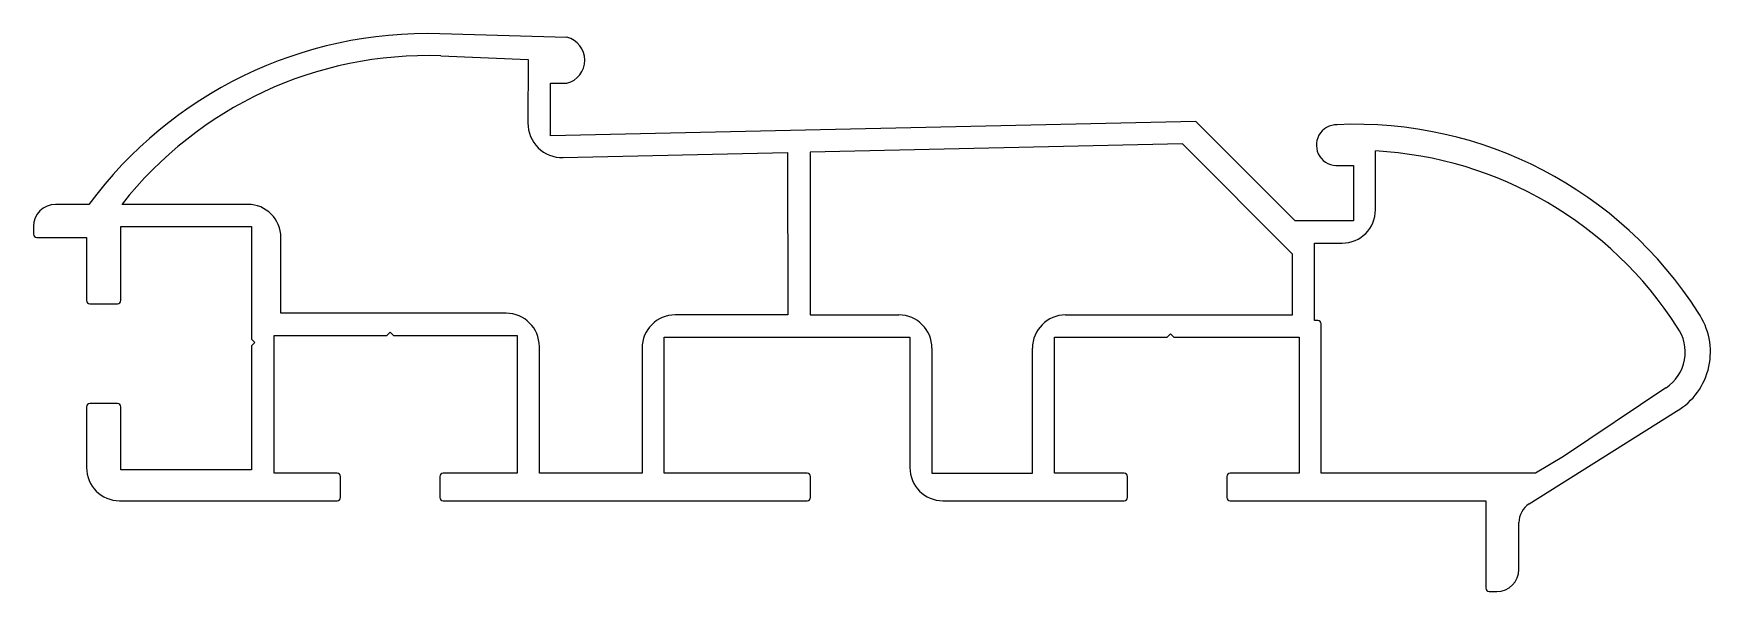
# Model space of a CAD drawing. Extents: x 537 to 689, y 623 to 673.
import ezdxf

# ---------------------------------------------------------------- set-up
doc = ezdxf.new("R2010")
doc.units = 0
doc.layers.get('0').update_dxf_attribs({"linetype": 'CONTINUOUS'})

msp = doc.modelspace()

# ---------------------------------------------------------------- linework, layer by layer
at = {"color": 0}
for p, q in [((585.28, 672.77), (573.78, 673.1)), ((573.85, 671.1), (581.78, 670.77)), ((581.78, 670.77), (581.75, 665.03)), ((583.8, 663.87), (583.78, 668.62)), ((583.78, 668.62), (585.28, 668.62)), ((642.23, 665.17), (583.8, 663.87)), ((651.23, 656.17), (642.23, 665.17)), ((584.92, 661.9), (605.26, 662.35)), ((605.26, 662.35), (605.28, 647.67)), ((641.02, 663.15), (607.29, 662.4)), ((607.29, 662.4), (607.29, 647.67)), ((650.98, 653.18), (641.02, 663.15)), ((658.48, 657.17), (658.48, 662.5)), ((655.15, 661.17), (656.49, 661.17)), ((656.49, 661.17), (656.49, 656.17)), ((542, 657.67), (538.98, 657.67)), ((556.38, 657.67), (544.99, 657.67)), ((656.49, 656.17), (651.23, 656.17)), ((536.98, 655.67), (536.98, 654.97)), ((537.28, 654.67), (541.78, 654.67)), ((541.78, 654.67), (541.78, 648.97)), ((544.88, 648.97), (544.88, 655.67)), ((544.88, 655.67), (548.43, 655.67)), ((548.43, 655.67), (556.71, 655.67)), ((556.71, 655.67), (556.71, 645.47)), ((559.38, 647.82), (559.38, 654.67)), ((650.98, 647.67), (650.98, 653.18)), ((652.98, 654.17), (655.48, 654.17)), ((652.98, 647.17), (652.98, 654.17)), ((542.08, 648.67), (544.58, 648.67)), ((579.78, 647.82), (559.38, 647.82)), ((605.28, 647.67), (595.08, 647.67)), ((607.29, 647.67), (615.33, 647.67)), ((630.43, 647.67), (650.98, 647.67)), ((653.28, 647.17), (652.98, 647.17)), ((653.58, 633.37), (653.58, 646.87)), ((556.71, 645.47), (557.01, 645.17)), ((558.78, 633.37), (558.78, 645.82)), ((558.78, 645.82), (568.98, 645.82)), ((568.98, 645.82), (569.28, 646.12)), ((569.28, 646.12), (569.58, 645.82)), ((569.58, 645.82), (580.78, 645.82)), ((580.78, 645.82), (580.78, 633.37)), ((594.08, 633.37), (594.08, 645.67)), ((594.08, 645.67), (616.33, 645.67)), ((616.33, 645.67), (616.33, 633.87)), ((629.43, 633.37), (629.43, 645.67)), ((629.43, 645.67), (639.63, 645.67)), ((639.63, 645.67), (639.93, 645.97)), ((639.93, 645.97), (640.23, 645.67)), ((640.23, 645.67), (651.58, 645.67)), ((651.58, 645.67), (651.58, 633.37)), ((557.01, 645.17), (556.71, 644.87)), ((556.71, 644.87), (556.71, 639.27)), ((582.78, 633.37), (582.78, 644.82)), ((592.08, 644.67), (592.08, 633.37)), ((618.33, 644.67), (618.33, 633.37)), ((627.43, 633.37), (627.43, 644.67)), ((684.79, 641.09), (675.5, 634.87)), ((541.78, 639.37), (541.78, 633.87)), ((544.58, 639.67), (542.08, 639.67)), ((544.88, 633.67), (544.88, 639.37)), ((556.71, 639.27), (556.71, 633.67)), ((672.42, 630.59), (685.76, 638.97)), ((675.5, 634.87), (672.99, 633.37)), ((548.43, 633.67), (544.88, 633.67)), ((551.84, 633.67), (548.43, 633.67)), ((556.71, 633.67), (551.84, 633.67)), ((564.48, 633.37), (558.78, 633.37)), ((580.78, 633.37), (574.08, 633.37)), ((592.08, 633.37), (582.78, 633.37)), ((607.03, 633.37), (594.08, 633.37)), ((618.33, 633.37), (627.43, 633.37)), ((635.73, 633.37), (629.43, 633.37)), ((651.58, 633.37), (645.33, 633.37)), ((672.99, 633.37), (653.58, 633.37)), ((564.78, 631.17), (564.78, 633.07)), ((573.78, 633.07), (573.78, 631.17)), ((607.33, 631.17), (607.33, 633.07)), ((636.03, 631.17), (636.03, 633.07)), ((645.03, 633.07), (645.03, 631.17)), ((544.78, 630.87), (564.48, 630.87)), ((574.08, 630.87), (607.03, 630.87)), ((619.33, 630.87), (635.73, 630.87)), ((645.33, 630.87), (668.48, 630.87)), ((668.48, 630.87), (668.48, 622.97)), ((671.48, 624.67), (671.48, 628.89)), ((668.78, 622.67), (669.48, 622.67))]:
    msp.add_line(p, q, dxfattribs=at)
for centre, radius, start, end in [((572.65, 634.96), 38.15, 88.3063, 143.4614), ((584.76, 670.7), 2.14, 284.1018, 75.8982), ((572.66, 635.93), 35.19, 88.0576, 141.829), ((584.86, 665.01), 3.11, 179.6396, 271.2742), ((654.99, 663.02), 1.85, 88.8959, 275.0422), ((656.68, 628.13), 36.78, 32.4785, 92.588), ((656.62, 627.92), 34.63, 32.5833, 86.9259), ((538.98, 655.67), 2, 90, 180), ((556.38, 654.67), 3, 0, 90), ((655.48, 657.17), 3, 270, 0), ((537.28, 654.97), 0.3, 180, 270), ((542.08, 648.97), 0.3, 180, 270), ((544.58, 648.97), 0.3, 270, 0), ((579.78, 644.82), 3, 360, 90), ((595.08, 644.67), 3, 90, 180), ((615.33, 644.67), 3, 360, 90), ((630.43, 644.67), 3, 90, 180), ((653.28, 646.87), 0.3, 0, 90), ((682.6, 644.33), 6.22, 300.5317, 34.7985), ((682.67, 644.32), 3.87, 303.3876, 35.6811), ((542.08, 639.37), 0.3, 90, 180), ((544.58, 639.37), 0.3, 360, 90), ((544.78, 633.87), 3, 180, 270), ((564.48, 633.07), 0.3, 360, 90), ((574.08, 633.07), 0.3, 90, 180), ((607.03, 633.07), 0.3, 0, 90), ((619.33, 633.87), 3, 180, 270), ((635.73, 633.07), 0.3, 360, 90), ((645.33, 633.07), 0.3, 90, 180), ((564.48, 631.17), 0.3, 270, 0), ((574.08, 631.17), 0.3, 180, 270), ((607.03, 631.17), 0.3, 270, 0), ((635.73, 631.17), 0.3, 270, 0), ((645.33, 631.17), 0.3, 180, 270), ((673.48, 628.89), 2, 122.1361, 180), ((669.48, 624.67), 2, 270, 360), ((668.78, 622.97), 0.3, 180, 270)]:
    msp.add_arc(centre, radius, start, end, dxfattribs=at)

doc.saveas('drawing.dxf')
